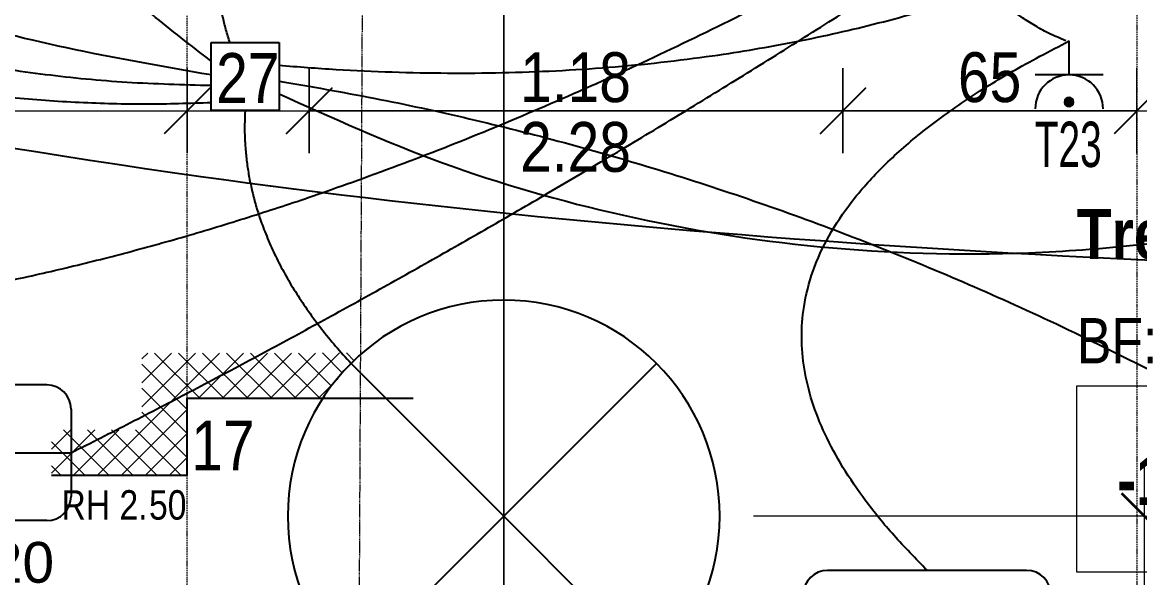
# Model space of a CAD drawing. Header units: millimetres. Extents: x -24363 to 26500, y -21894 to 23000.
# Drawn here: x -2214 to 256, y -1661 to -434 of the extents above; entities that cross this region are included whole.
import ezdxf

# ---------------------------------------------------------------- set-up
doc = ezdxf.new("R2010")
doc.units = ezdxf.units.MM
doc.linetypes.add('IMPORT-Strich 2_1mm _3_', pattern=[3, 2, -1])
doc.linetypes.add('IMPORT-Strichpunkt 3_1_1mm Achsen _3_', pattern=[5, 3, -1, 0, -1])
for name, color, linetype, lineweight in [('000 Kataster Abbruch', 7, 'Continuous', 5), ('035 Decken Neu', 7, 'Continuous', 5), ('080 Raum Innen Text Neu', 7, 'Continuous', 5), ('080 Raum Innen Textrahmen Neu', 7, 'Continuous', 5), ('110 Bemassungen Ausführung Neu', 7, 'Continuous', 5), ('160 Beschriftungen Ausführung Neu', 7, 'Continuous', 5), ('Allgemeine Beschriftungen', 7, 'Continuous', 5), ('Bemaßungen', 7, 'Continuous', 9), ('Bemaßungen-50', 7, 'Continuous', 9), ('Elektroinstallationen', 7, 'Continuous', 5), ('Kabel', 7, 'Continuous', 5), ('Leuchten', 7, 'Continuous', 5)]:
    doc.layers.add(name, color=color, linetype=linetype, lineweight=lineweight)
doc.layers.add('5773_100 Untergeschoss_dwg', color=7, linetype='Continuous', lineweight=5, true_color=0x767676)
doc.layers.add('Detailelemente', color=1, linetype='Continuous', lineweight=25, true_color=0xff0000)
doc.styles.add('Arial Narrow', font='ARIALN.TTF', dxfattribs={"height": 110.000002})
doc.styles.add('Arial Narrow_12', font='ARIALN.TTF', dxfattribs={"width": 0.75, "height": 100})
doc.styles.add('Arial Narrow_2', font='ARIALN.TTF', dxfattribs={"height": 110})
doc.styles.add('Arial Narrow_8', font='ARIALN.TTF', dxfattribs={"height": 65})
doc.styles.add('Arial Narrow_9', font='ARIALN.TTF', dxfattribs={"height": 100})
doc.styles.add('Arial Narrow_B', font='ARIALNB.TTF', dxfattribs={"height": 110})
doc.styles.add('Arial_5', font='arial.ttf', dxfattribs={"height": 90})
doc.dimstyles.new('Diagonal_-_1_8_mm_Arial', dxfattribs={"dimscale": 304.8, "dimtxt": 91.823346, "dimasz": 0.328084, "dimexe": 0.393701, "dimexo": 0.246063, "dimgap": 0.287073, "dimtad": 1, "dimdec": 0, "dimlfac": 0.1, "dimzin": 0, "dimdsep": 46, "dimtxsty": 'Arial_5', "dimblk1": 'OBLIQUE', "dimblk2": 'OBLIQUE', "dimsah": 1, "dimcen": 0.09, "dimdle": 0.393701, "dimadec": 3, "dimazin": 2, "dimtfac": 1, "dimtdec": 4, "dimtix": 1, "dimtmove": 0, "dimatfit": 3, "dimfxl": 1, "dimtvp": 1, "dimtfill": 1, "dimtolj": 1, "dimtzin": 0, "dimarcsym": 2})

# ---------------------------------------------------------------- blocks, each defined once
blk = doc.blocks.new('tin_Decke_Aufbauleuchte_Rund - Anbauleuchte Decke rund 800 mm-17691331-UG')
at = {"layer": 'Leuchten', "color": 150, "lineweight": 25, "true_color": 0x007fff}
for q in [(-337.6, 337.6), (337.6, 337.6), (-337.6, -337.6), (337.6, -337.6)]:
    blk.add_line((0, 0), q, dxfattribs=at)
for start, end in [(360, 180), (180, 360)]:
    blk.add_arc((0, 0), 477.5, start, end, dxfattribs=at)
blk = doc.blocks.new('tin_Beschriftung_Verweis_2 Zeilen - Verteilung_ Leerrohr-18170776-UG')
at = {"layer": 'Elektroinstallationen', "color": 1, "lineweight": 25, "true_color": 0xff0000}
for p, q in [((220, 150), (-220, 150)), ((-273.6, 96.4), (-273.6, -71.4)), ((273.6, 96.4), (273.6, -96.4)), ((-273.6, 0), (273.6, 0)), ((220, -150), (-195, -150))]:
    blk.add_line(p, q, dxfattribs=at)
for centre, radius, start, end in [((-220, 96.4), 53.6, 90, 180), ((220, 96.4), 53.6, 360, 90), ((-195, -71.4), 78.6, 180, 270), ((220, -96.4), 53.6, 270, 0)]:
    blk.add_arc(centre, radius, start, end, dxfattribs=at)
blk = doc.blocks.new('tin_Beschriftung_Verweis_2 Zeilen - Verteilung_ Leerrohr-18171306-UG')
at = {"layer": 'Elektroinstallationen', "color": 30, "lineweight": 25, "true_color": 0xff7d00}
for p, q in [((220, 150), (-220, 150)), ((-273.6, 96.4), (-273.6, -71.4)), ((273.6, 96.4), (273.6, -96.4)), ((-273.6, 0), (273.6, 0)), ((220, -150), (-195, -150))]:
    blk.add_line(p, q, dxfattribs=at)
for centre, radius, start, end in [((-220, 96.4), 53.6, 90, 180), ((220, 96.4), 53.6, 360, 90), ((-195, -71.4), 78.6, 180, 270), ((220, -96.4), 53.6, 270, 0)]:
    blk.add_arc(centre, radius, start, end, dxfattribs=at)
blk = doc.blocks.new('tin_Steckdose_T23 - Steckdose 1xT23-18172353-UG')
at = {"layer": 'Detailelemente'}
blk.add_hatch(color=256, dxfattribs=at).paths.add_polyline_path([(-293.6, -370), (-291, -369.7), (-288.6, -368.7), (-286.5, -367.1), (-284.9, -365), (-283.9, -362.6), (-283.6, -360), (-283.9, -357.4), (-284.9, -355), (-286.5, -352.9), (-288.6, -351.3), (-291, -350.3), (-293.6, -350), (-296.1, -350.3), (-298.6, -351.3), (-300.6, -352.9), (-302.2, -355), (-303.2, -357.4), (-303.6, -360), (-303.2, -362.6), (-302.2, -365), (-300.6, -367.1), (-298.6, -368.7), (-296.1, -369.7)])
for p, q in [((-293.6, -300), (-293.6, -225)), ((-218.6, -300), (-368.6, -300))]:
    blk.add_line(p, q, dxfattribs=at)
for centre, radius, start, end in [((-293.6, -375), 75, 0, 180), ((-293.6, -360), 10, 360, 180), ((-293.6, -360), 10, 180, 360)]:
    blk.add_arc(centre, radius, start, end, dxfattribs=at)
blk = doc.blocks.new('tin_Abzweigdose_Flaeche_Decke - 115x115x115-18254457-UG')
at = {"layer": 'Detailelemente', "color": 150, "true_color": 0x007fff}
for p, q in [((-75, 75), (75, 75)), ((-75, -75), (-75, 75)), ((75, 75), (75, -75)), ((75, -75), (-75, -75))]:
    blk.add_line(p, q, dxfattribs=at)
blk = doc.blocks.new('5773_100 Untergeschoss_dwg-17512464-UG')
at = {"layer": '160 Beschriftungen Ausführung Neu', "true_color": 0x999999}
h = blk.add_hatch(dxfattribs=at)
h.set_pattern_fill('FP_12', color=253, style=0, pattern_type=2)
h.set_pattern_definition([(150.551, (-1436.592, -1738.178), (18.4368, 32.6548), []), (240.551, (-1436.592, -1738.178), (-32.6548, 18.4368), [])])
h.paths.add_polyline_path([(-1397.7, -1877.9), (-1443.3, -1714.1), (-1152.9, -1633.3), (-1146.5, -1610.7), (-1114.9, -1542.7), (-1095.1, -1513.4), (-1566.4, -1644.6), (-1520.9, -1808.3), (-1713.5, -1862), (-1686.7, -1958.3)])
at = {"layer": '000 Kataster Abbruch', "color": 40, "linetype": 'IMPORT-Strich 2_1mm _3_', "true_color": 0xffbf00}
for p, q in [((-1099.1, -1519.3), (-1464.4, -180.5)), ((-1088.7, -1557.4), (-1099.1, -1519.4)), ((-921.3, -2171), (-1088.7, -1557.6))]:
    blk.add_line(p, q, dxfattribs=at)
at = {"layer": '035 Decken Neu', "linetype": 'IMPORT-Strichpunkt 3_1_1mm Achsen _3_', "flags": 128}
blk.add_lwpolyline([(307.9, -173.8), (691.2, -1551.5), (1914.8, -1211), (1831.6, -912.3), (2351.9, -767.6), (2091.8, 166.9), (3296.1, 502), (3939.5, -1810.1), (-1031.6, -3193.5), (-1715.3, -736.8)], close=True, dxfattribs=at)
at = {"layer": '080 Raum Innen Textrahmen Neu', "flags": 128}
blk.add_lwpolyline([(444.5, -1160.3), (1314.7, -918.2), (1425.1, -1314.8), (554.9, -1557)], close=True, dxfattribs=at)
at = {"layer": '110 Bemassungen Ausführung Neu', "color": 254, "true_color": 0xcccccc}
for p, q in [((434.7, -629.5), (384.4, -448.8)), ((-827.1, -1317.5), (-699.1, -1777.4)), ((-699.1, -1777.4), (-827.1, -1317.5)), ((-699, -1777.5), (-571.1, -2237.5)), ((-571.1, -2237.5), (-699, -1777.5))]:
    blk.add_line(p, q, dxfattribs=at)
at = {"layer": '110 Bemassungen Ausführung Neu', "color": 254, "true_color": 0xcccccc, "flags": 128}
for points in [[(-1540.3, 1245.6), (-1107.9, -308.3), (-1040.9, -549.2), (-827.1, -1317.5)], [(-827.1, -1317.5), (-1040.9, -549.2), (-1107.9, -308.3), (-1540.3, 1245.6)], [(409.5, -539.1), (3357.5, 281.2), (3598.4, 348.3), (3357.5, 281.2), (3598.4, 348.3), (3670.6, 368.4)], [(-3299.5, -1571.3), (-3058.7, -1504.3), (-1613.6, -1102.1), (-1353.5, -1029.8), (-216.7, -713.4), (-1353.5, -1029.8), (-216.7, -713.4), (409.5, -539.1), (-216.7, -713.4)]]:
    blk.add_lwpolyline(points, dxfattribs=at)
at = {"layer": '110 Bemassungen Ausführung Neu', "color": 254, "lineweight": 25, "true_color": 0xcccccc, "flags": 128}
for points in [[(374.8, -600.7), (444.3, -477.6)], [(-1648.4, -1163.7), (-1578.8, -1040.6)]]:
    blk.add_lwpolyline(points, close=True, dxfattribs=at)
at = {"layer": '110 Bemassungen Ausführung Neu', "color": 254, "true_color": 0xcccccc, "flags": 128}
for points in [[(-241.8, -623.1), (-191.5, -803.7)], [(-1378.6, -939.4), (-1328.3, -1120.1)], [(-1638.7, -1011.8), (-1588.5, -1192.5)]]:
    blk.add_lwpolyline(points, close=True, dxfattribs=at)
at = {"layer": '110 Bemassungen Ausführung Neu', "color": 254, "lineweight": 25, "true_color": 0xcccccc, "flags": 128}
for points in [[(-181.9, -651.8), (-251.4, -775), (-181.9, -651.8), (-251.4, -775)], [(-1318.7, -968.2), (-1388.2, -1091.3), (-1318.7, -968.2), (-1388.2, -1091.3)]]:
    blk.add_lwpolyline(points, dxfattribs=at)
at = {"layer": '160 Beschriftungen Ausführung Neu', "color": 253, "lineweight": 25, "true_color": 0x999999}
for p, q in [((-1019.9, -1596.3), (-961.6, -1580)), ((-1152.9, -1633.3), (-1020, -1596.3))]:
    blk.add_line(p, q, dxfattribs=at)
at = {"layer": '160 Beschriftungen Ausführung Neu', "color": 253, "lineweight": 25, "true_color": 0x999999, "flags": 128}
blk.add_lwpolyline([(-1686.7, -1958.3), (-1397.7, -1877.9), (-1443.3, -1714.1), (-1152.9, -1633.3)], dxfattribs=at)
at = {"layer": '080 Raum Innen Text Neu', "color": 254, "true_color": 0xcccccc, "attachment_point": 1, "rotation": 15.551, "line_spacing_factor": 0.974696}
for s, insert, char_height, width, style in [('Treppenhaus', (339.7, -784.1), 110, 953.71, 'Arial Narrow_B'), ('BF:', (404.3, -1016.1), 100, 214.907, 'Arial Narrow_9'), ('-1.0.01', (571.3, -1283.8), 110, 468.75, 'Arial Narrow_B')]:
    blk.add_mtext(s, dxfattribs=dict(at, insert=insert, char_height=char_height, width=width, style=style))
at = {"layer": '110 Bemassungen Ausführung Neu', "color": 254, "true_color": 0xcccccc, "char_height": 110, "attachment_point": 1, "rotation": 15.551, "line_spacing_factor": 0.974696, "style": 'Arial Narrow'}
for s, insert, width in [('65', (-6.4, -520.8), 167.507), ('1.18', (-939.1, -780.4), 293.138), ('2.28', (-897.8, -928.8), 293.138), ('27', (-1585.9, -962.3), 167.507)]:
    blk.add_mtext(s, dxfattribs=dict(at, insert=insert, width=width))
at = {"layer": '160 Beschriftungen Ausführung Neu', "color": 254, "true_color": 0xcccccc, "attachment_point": 1, "rotation": 15.551, "line_spacing_factor": 0.974696}
for s, insert, char_height, width, style in [('17', (-1421.3, -1759), 110, 167.507, 'Arial Narrow_2'), ('50', (-1469.9, -1932.4), 65, 98.984, 'Arial Narrow_8'), ('RH 2.', (-1656.4, -1984.2), 65, 228.301, 'Arial Narrow_8')]:
    blk.add_mtext(s, dxfattribs=dict(at, insert=insert, char_height=char_height, width=width, style=style))
blk = doc.blocks.new('DIMBLOCK20-UG')
at = {"layer": 'Bemaßungen-50'}
for p, q in [((266.6, -2920), (266.6, -1405)), ((266.6, -1525), (-597.5, -1525)), ((266.6, -1525), (386.6, -1525)), ((266.6, -2800), (146.6, -2800)), ((266.6, -2800), (270.8, -2800))]:
    blk.add_line(p, q, dxfattribs=at)
at = {"layer": 'Bemaßungen-50', "lineweight": 35}
for p, q in [((266.6, -1525), (216.6, -1475)), ((266.6, -1525), (316.6, -1575)), ((266.6, -2800), (216.6, -2750)), ((266.6, -2800), (316.6, -2850))]:
    blk.add_line(p, q, dxfattribs=at)
at = {"layer": 'Bemaßungen-50', "color": 0, "insert": (62.2, -2266.3), "char_height": 90, "width": 249.194, "attachment_point": 1, "rotation": 90, "line_spacing_factor": 0.941778, "style": 'Arial_5', "bg_fill": 3, "box_fill_scale": 1.25, "bg_fill_color": 256, "bg_fill_true_color": 13158600, "bg_fill_transparency": 0}
blk.add_mtext('127', dxfattribs=at)
blk = doc.blocks.new('_Oblique')
at = {"color": 0, "linetype": 'ByBlock', "lineweight": -2}
blk.add_line((-0.5, -0.5), (0.5, 0.5), dxfattribs=at)
blk = doc.blocks.new('DIMBLOCK21-UG')
at = {"layer": 'Bemaßungen-50', "lineweight": 35}
for p, q in [((-3350, -1786.3), (-3300, -1736.3)), ((-1150, -1786.3), (-1100, -1736.3)), ((-3350, -1786.3), (-3400, -1836.3)), ((-1150, -1786.3), (-1200, -1836.3))]:
    blk.add_line(p, q, dxfattribs=at)
at = {"layer": 'Bemaßungen-50'}
for p, q in [((-1030, -1786.3), (-3470, -1786.3)), ((-3350, -1786.3), (-3350, -1782)), ((-3350, -1786.3), (-3350, -1906.3)), ((-1150, -1786.3), (-1150, -1782)), ((-1150, -1786.3), (-1150, -1906.3))]:
    blk.add_line(p, q, dxfattribs=at)
at = {"layer": 'Bemaßungen-50', "color": 0, "insert": (-2353.8, -1581.9), "char_height": 90, "width": 249.194, "attachment_point": 1, "line_spacing_factor": 0.941778, "style": 'Arial_5', "bg_fill": 3, "box_fill_scale": 1.25, "bg_fill_color": 256, "bg_fill_true_color": 13158600, "bg_fill_transparency": 0}
blk.add_mtext('220', dxfattribs=at)

msp = doc.modelspace()

# ---------------------------------------------------------------- linework, layer by layer
at = {"layer": 'Kabel', "color": 150, "lineweight": 25, "true_color": 0x007fff}
for points, weights in [([(-1646.8, -591.6), (4041.4, -3379.2), (3324, 2914.6)], [1, 0.480135987838, 1]), ([(-1796.8, -519.4), (-2964.8, 348.6), (-2082.5, 699.2)], [1, 0.763924402009, 1]), ([(-5121, 643.2), (-3285.7, -680.4), (-1796.8, -610.8)], [1, 0.965334481885, 1]), ([(-1755.1, -478.7), (-1844, -220.2), (-1676.9, -2.5)], [1, 0.880456714988, 1]), ([(-1646.8, -563.7), (149.6, -854.6), (1619.1, -2099.1)], [1, 0.96135384408, 1])]:
    msp.add_rational_spline(points, weights, degree=2, dxfattribs=at)
at = {"layer": 'Kabel', "color": 94, "lineweight": 25, "true_color": 0x00a500}
msp.add_open_spline([(9360.8, 2195.2), (6571.5, 1961.9), (6517.5, -768.5), (2035, -1082), (-1549.1, -880.9), (-3350, -498.1), (-4009.5, -511.7), (-4570.5, -392.5)], degree=3, knots=[0, 0, 0, 0, 10.961799, 22.788326, 33.6417, 40.302376, 43.664446, 43.664446, 43.664446, 43.664446], dxfattribs=at)
at = {"layer": 'Kabel', "color": 150, "lineweight": 25, "true_color": 0x007fff}
for points in [[(-1796.8, -550.2), (-4197.5, -169.7), (-3412.5, 1593.5)], [(-1796.8, -573.7), (-3318.3, -556.2), (-4150, 749.9)], [(-2622.1, -1069.2), (-1383.7, -909.4), (100, -17.9)], [(-1646.8, -528.7), (-711.7, -607.8), (25, -325)], [(-1721.8, -628.7), (-1738.8, -916.1), (-1487.6, -1187.4)]]:
    msp.add_open_spline(points, degree=2, dxfattribs=at)
at = {"layer": 'Kabel', "color": 30, "lineweight": 25, "true_color": 0xff7d00}
msp.add_rational_spline([(-2106.3, -1384.8), (-1008.2, -832.3), (100, -86.2)], [1, 0.997836072181, 1], degree=2, dxfattribs=at)
at = {"layer": 'Kabel', "color": 1, "lineweight": 25, "true_color": 0xff0000}
for points in [[(92.4, -475), (-239.5, -331.6), (100, -153)], [(-213.9, -1644.4), (-896.1, -973.7), (100, -475)]]:
    msp.add_open_spline(points, degree=2, dxfattribs=at)

# ---------------------------------------------------------------- block references
at = {"layer": '5773_100 Untergeschoss_dwg', "color": 254, "true_color": 0xcccccc, "rotation": 344.449}
msp.add_blockref('5773_100 Untergeschoss_dwg-17512464-UG', (0, 0), dxfattribs=at)
at = {"layer": 'Detailelemente', "color": 150, "true_color": 0x007fff}
msp.add_blockref('tin_Abzweigdose_Flaeche_Decke - 115x115x115-18254457-UG', (-1721.8, -553.7), dxfattribs=at)
at = {"layer": 'Detailelemente'}
msp.add_blockref('tin_Steckdose_T23 - Steckdose 1xT23-18172353-UG', (393.6, -250), dxfattribs=at)
at = {"layer": 'Elektroinstallationen', "color": 30, "lineweight": 25, "true_color": 0xff7d00}
msp.add_blockref('tin_Beschriftung_Verweis_2 Zeilen - Verteilung_ Leerrohr-18171306-UG', (-2380.2, -1384.8), dxfattribs=at)
at = {"layer": 'Elektroinstallationen', "color": 1, "lineweight": 25, "true_color": 0xff0000}
msp.add_blockref('tin_Beschriftung_Verweis_2 Zeilen - Verteilung_ Leerrohr-18170776-UG', (-213.9, -1794.7), dxfattribs=at)
at = {"layer": 'Leuchten', "color": 150, "lineweight": 25, "true_color": 0x007fff}
msp.add_blockref('tin_Decke_Aufbauleuchte_Rund - Anbauleuchte Decke rund 800 mm-17691331-UG', (-1150, -1525), dxfattribs=at)

# ---------------------------------------------------------------- texts
at = {"layer": 'Allgemeine Beschriftungen', "color": 1, "lineweight": 18, "true_color": 0xff0000, "insert": (24, -653.4), "char_height": 100, "width": 186.392, "attachment_point": 1, "style": 'Arial Narrow_12'}
msp.add_mtext('T23', dxfattribs=at)

# ---------------------------------------------------------------- next in the draw order: dimensions: what is measured, and where the dimension line sits
at = {"layer": 'Bemaßungen'}
for base, p1, p2, angle, override, picture, middle in [((266.6, -1525), (195.8, -2800), (-672.5, -1525), 89.9998, {"dimpost": '<>', "dimfxl": 1542.607476}, 'DIMBLOCK20-UG', (133.9, -2162.5)), ((-3350, -1786.3), (-1150, -1857), (-3350, -1857), 0, {"dimpost": '<>', "dimfxl": 2200.007699}, 'DIMBLOCK21-UG', (-2250, -1652.8))]:
    dim = msp.add_linear_dim(base=base, p1=p1, p2=p2, angle=angle, dimstyle='Diagonal_-_1_8_mm_Arial', override=override, dxfattribs=at)
    dim.commit()
    dim.dimension.update_dxf_attribs({"geometry": picture, "text_midpoint": middle})

doc.saveas('drawing.dxf')
